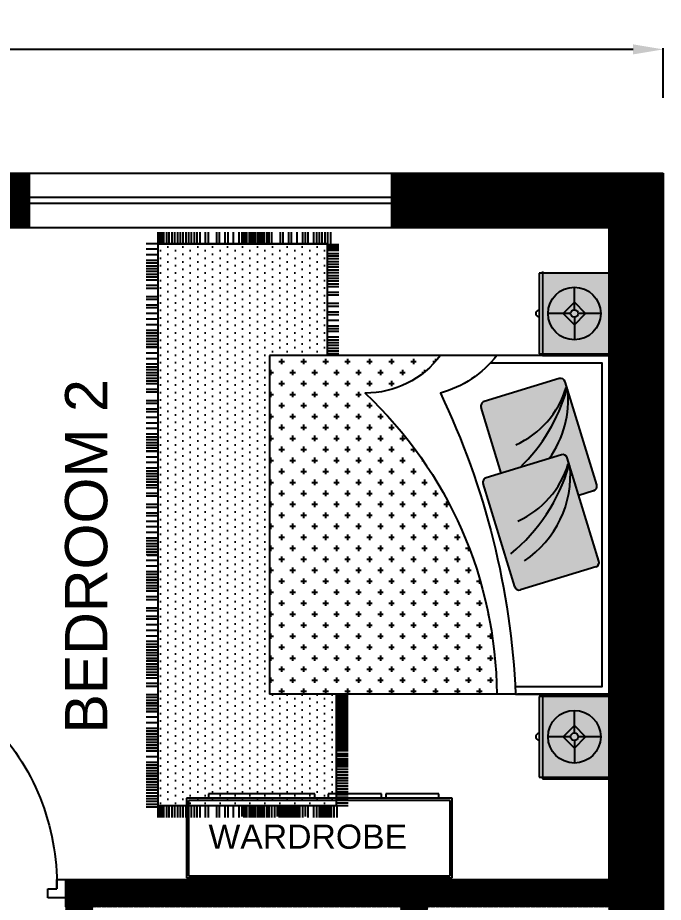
# Model space of a CAD drawing. Header units: inches. Extents: x 413 to 1099, y 231 to 650.
# Drawn here: x 699.6 to 806.5, y 503.4 to 649.9 of the extents above; entities that cross this region are included whole.
import ezdxf

# ---------------------------------------------------------------- set-up
doc = ezdxf.new("R2010")
doc.units = ezdxf.units.IN
doc.header["$MEASUREMENT"] = 0
for name, color, linetype in [('Appliances', 7, 'Continuous'), ('DOOR', 70, 'Continuous'), ('OUTER WALL', 50, 'Continuous'), ('WALL', 212, 'Continuous')]:
    doc.layers.add(name, color=color, linetype=linetype)
doc.styles.get("Standard").update_dxf_attribs({"font": 'arial.ttf'})
doc.dimstyles.get("Standard").update_dxf_attribs({"dimtxt": 8, "dimasz": 5, "dimexe": 0.18, "dimexo": 0.0625, "dimgap": 0.09, "dimtad": 0, "dimtih": 1, "dimtoh": 1, "dimdec": 1, "dimzin": 0, "dimdsep": 46, "dimlunit": 4, "dimtxsty": 'Standard', "dimcen": 0.09, "dimadec": 0, "dimazin": 0, "dimtfac": 1, "dimtdec": 1, "dimtofl": 0, "dimtmove": 0, "dimatfit": 3, "dimfxl": 8, "dimfxlon": 1, "dimtolj": 1, "dimtzin": 0, "dimarcsym": 0})
pattern_1 = [(45, (-2981.29373, -190.62552), (-0.0883883476, 0.0883883476), [])]
pattern_2 = [(0, (5854.6, 2827.04), (0, 178.395), [129.742, -48.6532]), (90, (5854.6, 2827.04), (-178.395, 1e-14), [129.742, -48.6532])]
pattern_3 = [(0, (5764.6, 2827.04), (0, 178.395), [129.742, -48.6532]), (90, (5764.6, 2827.04), (-178.395, 1e-14), [129.742, -48.6532])]

# ---------------------------------------------------------------- blocks, each defined once
blk = doc.blocks.new('121')
for p, q in [((72.05, 349.04), (72.05, 346.04)), ((73.55, 349.04), (72.05, 349.04)), ((73.55, 347.54), (73.55, 349.04)), ((75.05, 347.54), (73.55, 347.54)), ((75.05, 346.04), (75.05, 347.54)), ((72.05, 346.04), (75.05, 346.04))]:
    blk.add_line(p, q)
blk = doc.blocks.new('222')
for p, q in [((235.05, 347.54), (235.05, 386.54)), ((236.55, 347.54), (236.55, 386.54))]:
    blk.add_line(p, q)
blk.add_arc((235.8, 348.29), 38.26, 88.8767, 181.1233)
blk = doc.blocks.new('DFF')
at = {"linetype": 'Continuous', "true_color": 0x794416}
h = blk.add_hatch(color=36, dxfattribs=at)
h.paths.add_polyline_path([(10933.64, 8059.66), (10933.64, 8045.37), (10950.79, 8045.37), (10950.79, 8059.66)])
h.paths.add_polyline_path([(10947.82, 8052.16, -1), (10936.61, 8052.16, -1)], flags=16)
h.paths.add_polyline_path([(10944.62, 8052.16), (10942.21, 8049.75), (10939.81, 8052.16), (10942.21, 8054.56)], flags=0)
h.paths.add_polyline_path([(10943.01, 8052.16, -1), (10941.41, 8052.16, -1)], flags=0)
h = blk.add_hatch(color=36, dxfattribs=at)
h.paths.add_polyline_path([(11023.64, 8059.66), (11023.64, 8045.37), (11040.79, 8045.37), (11040.79, 8059.66)])
h.paths.add_polyline_path([(11037.82, 8052.16, -1), (11026.61, 8052.16, -1)], flags=16)
h.paths.add_polyline_path([(11034.62, 8052.16), (11032.21, 8049.75), (11029.81, 8052.16), (11032.21, 8054.56)], flags=0)
h.paths.add_polyline_path([(11033.01, 8052.16, -1), (11031.41, 8052.16, -1)], flags=0)
at = {"layer": 'Appliances'}
h = blk.add_hatch(dxfattribs=at)
h.set_pattern_fill('ANGLE', color=256, scale=25.539749)
h.set_pattern_definition(pattern_3)
h.paths.add_polyline_path([(10950.79, 8059.66), (10933.64, 8059.66), (10933.64, 8045.37), (10950.79, 8045.37)])
h.paths.add_polyline_path([(10947.82, 8052.16, -1), (10936.61, 8052.16, -1)], flags=16)
h.paths.add_polyline_path([(10944.62, 8052.16), (10942.21, 8049.75), (10939.81, 8052.16), (10942.21, 8054.56)], flags=0)
h.paths.add_polyline_path([(10943.01, 8052.16, -1), (10941.41, 8052.16, -1)], flags=0)
h = blk.add_hatch(dxfattribs=at)
h.set_pattern_fill('ANGLE', color=256, scale=25.539749)
h.set_pattern_definition(pattern_3)
h.paths.add_polyline_path([(10933.64, 8059.66), (10933.64, 8045.37), (10950.79, 8045.37), (10950.79, 8059.66)])
h.paths.add_polyline_path([(10947.82, 8052.16, -1), (10936.61, 8052.16, -1)], flags=16)
h.paths.add_polyline_path([(10942.21, 8054.56), (10944.62, 8052.16), (10942.21, 8049.75), (10939.81, 8052.16)], flags=0)
h.paths.add_polyline_path([(10943.01, 8052.16, -1), (10941.41, 8052.16, -1)], flags=0)
h = blk.add_hatch(dxfattribs=at)
h.set_pattern_fill('ANGLE', color=256, scale=25.539749)
h.set_pattern_definition(pattern_2)
h.paths.add_polyline_path([(11040.79, 8059.66), (11023.64, 8059.66), (11023.64, 8045.37), (11040.79, 8045.37)])
h.paths.add_polyline_path([(11037.82, 8052.16, -1), (11026.61, 8052.16, -1)], flags=16)
h.paths.add_polyline_path([(11034.62, 8052.16), (11032.21, 8049.75), (11029.81, 8052.16), (11032.21, 8054.56)], flags=0)
h.paths.add_polyline_path([(11033.01, 8052.16, -1), (11031.41, 8052.16, -1)], flags=0)
h = blk.add_hatch(dxfattribs=at)
h.set_pattern_fill('ANGLE', color=256, scale=25.539749)
h.set_pattern_definition(pattern_2)
h.paths.add_polyline_path([(11023.64, 8059.66), (11023.64, 8045.37), (11040.79, 8045.37), (11040.79, 8059.66)])
h.paths.add_polyline_path([(11037.82, 8052.16, -1), (11026.61, 8052.16, -1)], flags=16)
h.paths.add_polyline_path([(11032.21, 8054.56), (11034.62, 8052.16), (11032.21, 8049.75), (11029.81, 8052.16)], flags=0)
h.paths.add_polyline_path([(11033.01, 8052.16, -1), (11031.41, 8052.16, -1)], flags=0)
at = {"layer": 'Appliances', "linetype": 'Continuous'}
h = blk.add_hatch(color=256, dxfattribs=at)
h.dxf.hatch_style = 1
h.set_gradient(color1=(37, 53, 157), color2=(142, 207, 230), tint=1, name='SPHERICAL')
h.paths.add_polyline_path([(10942.21, 8057.76), (10942.21, 8054.56), (10944.62, 8052.16), (10947.82, 8052.16, 0.414214)])
h.paths.add_polyline_path([(10947.82, 8052.16), (10944.62, 8052.16), (10942.21, 8049.75), (10942.21, 8046.55, 0.414214)])
h.paths.add_polyline_path([(10942.21, 8049.75), (10939.81, 8052.16), (10936.61, 8052.16, 0.414214), (10942.21, 8046.55)])
h.paths.add_polyline_path([(10942.21, 8054.56), (10942.21, 8057.76, 0.414214), (10936.61, 8052.16), (10939.81, 8052.16)])
h = blk.add_hatch(color=256, dxfattribs=at)
h.dxf.hatch_style = 1
h.set_gradient(color1=(37, 53, 157), color2=(142, 207, 230), tint=1, name='SPHERICAL')
h.paths.add_polyline_path([(11032.21, 8057.76), (11032.21, 8054.56), (11034.62, 8052.16), (11037.82, 8052.16, 0.414214)])
h.paths.add_polyline_path([(11037.82, 8052.16), (11034.62, 8052.16), (11032.21, 8049.75), (11032.21, 8046.55, 0.414214)])
h.paths.add_polyline_path([(11032.21, 8049.75), (11029.81, 8052.16), (11026.61, 8052.16, 0.414214), (11032.21, 8046.55)])
h.paths.add_polyline_path([(11032.21, 8054.56), (11032.21, 8057.76, 0.414214), (11026.61, 8052.16), (11029.81, 8052.16)])
h = blk.add_hatch(color=256, dxfattribs=at)
h.dxf.hatch_style = 1
h.set_gradient(color1=(37, 53, 157), color2=(142, 207, 230), tint=1, name='SPHERICAL')
h.paths.add_polyline_path([(10941.41, 8052.16, 1), (10943.01, 8052.16, 1)])
h.paths.add_polyline_path([(10942.21, 8054.56), (10942.21, 8052.96, -0.414214), (10943.01, 8052.16), (10944.62, 8052.16)])
h.paths.add_polyline_path([(10942.21, 8054.56), (10939.81, 8052.16), (10941.41, 8052.16, -0.414214), (10942.21, 8052.96)])
h.paths.add_polyline_path([(10941.41, 8052.16), (10939.81, 8052.16), (10942.21, 8049.75), (10942.21, 8051.35, -0.414214)])
h.paths.add_polyline_path([(10944.62, 8052.16), (10943.01, 8052.16, -0.414214), (10942.21, 8051.35), (10942.21, 8049.75)])
h = blk.add_hatch(color=256, dxfattribs=at)
h.dxf.hatch_style = 1
h.set_gradient(color1=(37, 53, 157), color2=(142, 207, 230), tint=1, name='SPHERICAL')
h.paths.add_polyline_path([(11031.41, 8052.16, 1), (11033.01, 8052.16, 1)])
h.paths.add_polyline_path([(11032.21, 8054.56), (11032.21, 8052.96, -0.414214), (11033.01, 8052.16), (11034.62, 8052.16)])
h.paths.add_polyline_path([(11032.21, 8054.56), (11029.81, 8052.16), (11031.41, 8052.16, -0.414214), (11032.21, 8052.96)])
h.paths.add_polyline_path([(11031.41, 8052.16), (11029.81, 8052.16), (11032.21, 8049.75), (11032.21, 8051.35, -0.414214)])
h.paths.add_polyline_path([(11034.62, 8052.16), (11033.01, 8052.16, -0.414214), (11032.21, 8051.35), (11032.21, 8049.75)])
at = {"layer": 'WALL', "ltscale": 99, "true_color": 0x794490, "transparency": 33554664}
h = blk.add_hatch(color=195, dxfattribs=at)
h.dxf.hatch_style = 1
h.paths.add_polyline_path([(10972.91, 8050.65, 0.414214), (10972.25, 8049.4), (10977.14, 8033.42, 0.414214), (10978.39, 8032.76), (11000.33, 8039.47, 0.414214), (11001, 8040.72), (10996.11, 8056.7, 0.414214), (10994.86, 8057.37)])
h.paths.add_polyline_path([(10973.04, 8046.82, 0.174448), (10958.68, 8050.81), (10956.71, 8050.21, 0.414214), (10956.05, 8048.96), (10960.94, 8032.98, 0.414214), (10962.19, 8032.32), (10976.17, 8036.59)])
h = blk.add_hatch(color=195, dxfattribs=at)
h.dxf.hatch_style = 1
h.paths.add_polyline_path([(10958.68, 8050.81, -0.174448), (10973.04, 8046.82), (10972.25, 8049.4, -0.414214), (10972.91, 8050.65), (10980.88, 8053.09), (10979.91, 8056.26, 0.414214), (10978.66, 8056.93)])
at = {"layer": 'WALL', "ltscale": 99, "true_color": 0x293189, "transparency": 33554664}
h = blk.add_hatch(dxfattribs=at)
h.set_pattern_fill('CROSS', color=177, scale=0.367969)
h.set_pattern_definition([(0, (-8325.6035, -6239.9244), (2.33660262, 2.33660262), [1.1683013, -3.50490393]), (90, (-8325.0194, -6240.5086), (-2.33660262, 2.33660262), [1.1683013, -3.50490393])])
h.paths.add_polyline_path([(10959.15, 8007.66, 0.236068), (10951.15, 8023.66), (10951.15, 7987.33), (11023.15, 7987.33), (11023.15, 8035.66, 0.205258)])
at = {"layer": 'WALL', "ltscale": 99, "true_color": 0x2776bb, "transparency": 33554664}
h = blk.add_hatch(dxfattribs=at)
h.set_pattern_fill('DOTS', color=152)
h.set_pattern_definition([(0, (0, 0), (0.79375, 1.5875), [0, -1.5875])])
h.paths.add_polyline_path([(10951.15, 7987.33), (10951.15, 7999.6), (10927.36, 7999.6), (10927.36, 7963.54), (11046.94, 7963.54), (11046.94, 7963.99), (11046.94, 8001.6), (11023.15, 8001.6), (11023.15, 7987.33)])
at = {"color": 177, "linetype": 'Continuous', "true_color": 0x364490}
for p, q in [((11023.31, 8004.08), (11023.31, 8001.82)), ((11023.31, 8004.08), (11023.31, 8001.82)), ((11023.31, 8004.08), (11023.31, 8001.82)), ((11023.53, 8004.08), (11023.53, 8001.6)), ((11023.56, 8004.08), (11023.56, 8001.6)), ((11023.84, 8004.08), (11023.84, 8001.6)), ((11024.13, 8004.08), (11024.13, 8001.6)), ((11024.16, 8004.08), (11024.16, 8001.6)), ((11024.16, 8004.08), (11024.16, 8001.6)), ((11024.43, 8004.08), (11024.43, 8001.6)), ((11024.44, 8004.08), (11024.44, 8001.6)), ((11024.46, 8004.08), (11024.46, 8001.6)), ((11024.5, 8004.08), (11024.5, 8001.6)), ((11024.53, 8004.08), (11024.53, 8001.82)), ((11024.53, 8004.08), (11024.53, 8001.82)), ((11024.53, 8004.08), (11024.53, 8001.82)), ((11024.53, 8004.08), (11024.53, 8001.6)), ((11024.73, 8004.08), (11024.73, 8001.6)), ((11024.73, 8004.08), (11024.73, 8001.6)), ((11024.75, 8004.08), (11024.75, 8001.6)), ((11024.76, 8004.08), (11024.76, 8001.6)), ((11025.03, 8004.08), (11025.03, 8001.6)), ((11025.06, 8004.08), (11025.06, 8001.6)), ((11025.32, 8004.08), (11025.32, 8001.6)), ((11025.32, 8004.08), (11025.32, 8001.6)), ((11025.33, 8004.08), (11025.33, 8001.6)), ((11025.35, 8004.08), (11025.35, 8001.6)), ((11025.35, 8004.08), (11025.35, 8001.6)), ((11025.62, 8004.08), (11025.62, 8001.6)), ((11025.65, 8004.08), (11025.65, 8001.6)), ((11025.69, 8004.08), (11025.69, 8001.6)), ((11025.72, 8004.08), (11025.72, 8001.6)), ((11025.89, 8004.08), (11025.89, 8001.6)), ((11025.91, 8004.08), (11025.91, 8001.6)), ((11025.92, 8004.08), (11025.92, 8001.6)), ((11025.95, 8004.08), (11025.95, 8001.6)), ((11026.03, 8004.08), (11026.03, 8001.6)), ((11026.22, 8004.08), (11026.22, 8001.6)), ((11026.22, 8004.08), (11026.22, 8001.6)), ((11026.25, 8004.08), (11026.25, 8001.6)), ((11026.49, 8004.08), (11026.49, 8001.6)), ((11026.54, 8004.08), (11026.54, 8001.6)), ((11026.54, 8004.08), (11026.54, 8001.6)), ((11026.59, 8004.08), (11026.59, 8001.6)), ((11026.59, 8004.08), (11026.59, 8001.6)), ((11026.62, 8004.08), (11026.62, 8001.6)), ((11026.81, 8004.08), (11026.81, 8001.6)), ((11026.84, 8004.08), (11026.84, 8001.6)), ((11026.88, 8004.08), (11026.88, 8001.6)), ((11026.9, 8004.08), (11026.9, 8001.82)), ((11026.9, 8004.08), (11026.9, 8001.82)), ((11026.9, 8004.08), (11026.9, 8001.82)), ((11026.9, 8004.08), (11026.9, 8001.6)), ((11026.91, 8004.08), (11026.91, 8001.6)), ((11027.11, 8004.08), (11027.11, 8001.6)), ((11027.11, 8004.08), (11027.11, 8001.6)), ((11027.13, 8004.08), (11027.13, 8001.6)), ((11027.14, 8004.08), (11027.14, 8001.6)), ((11027.44, 8004.08), (11027.44, 8001.6)), ((11027.44, 8004.08), (11027.44, 8001.6)), ((11027.48, 8004.08), (11027.48, 8001.6)), ((11027.69, 8004.08), (11027.69, 8001.6)), ((11027.7, 8004.08), (11027.7, 8001.6)), ((11027.71, 8004.08), (11027.71, 8001.6)), ((11027.78, 8004.08), (11027.78, 8001.6)), ((11027.81, 8004.08), (11027.81, 8001.6)), ((11027.81, 8004.08), (11027.81, 8001.6)), ((11028.03, 8004.08), (11028.03, 8001.6)), ((11028.07, 8004.08), (11028.07, 8001.6)), ((11028.09, 8004.08), (11028.09, 8001.6)), ((11028.1, 8004.08), (11028.1, 8001.6)), ((11028.12, 8004.08), (11028.12, 8001.82)), ((11028.12, 8004.08), (11028.12, 8001.82)), ((11028.12, 8004.08), (11028.12, 8001.82)), ((11028.12, 8004.08), (11028.12, 8001.6)), ((11028.29, 8004.08), (11028.29, 8001.6)), ((11028.33, 8004.08), (11028.33, 8001.6)), ((11028.67, 8004.08), (11028.67, 8001.6)), ((11028.7, 8004.08), (11028.7, 8001.6)), ((11028.91, 8004.08), (11028.91, 8001.6)), ((11028.92, 8004.08), (11028.92, 8001.6)), ((11028.97, 8004.08), (11028.97, 8001.6)), ((11029, 8004.08), (11029, 8001.6)), ((11029.26, 8004.08), (11029.26, 8001.6)), ((11029.28, 8004.08), (11029.28, 8001.6)), ((11029.29, 8004.08), (11029.29, 8001.6)), ((11029.31, 8004.08), (11029.31, 8001.6)), ((11029.48, 8004.08), (11029.48, 8001.6)), ((11029.51, 8004.08), (11029.51, 8001.6)), ((11029.86, 8004.08), (11029.86, 8001.6)), ((11029.89, 8004.08), (11029.89, 8001.6)), ((11030.08, 8004.08), (11030.08, 8001.6)), ((11030.16, 8004.08), (11030.16, 8001.6)), ((11030.19, 8004.08), (11030.19, 8001.6)), ((11030.45, 8004.08), (11030.45, 8001.6)), ((11030.47, 8004.08), (11030.47, 8001.6)), ((11030.48, 8004.08), (11030.48, 8001.6)), ((11030.5, 8004.08), (11030.5, 8001.6)), ((11030.7, 8004.08), (11030.7, 8001.6)), ((11030.76, 8004.08), (11030.76, 8001.6)), ((11031.05, 8004.08), (11031.05, 8001.6)), ((11031.08, 8004.08), (11031.08, 8001.6)), ((11031.08, 8004.08), (11031.08, 8001.6)), ((11031.35, 8004.08), (11031.35, 8001.6)), ((11031.38, 8004.08), (11031.38, 8001.6)), ((11031.65, 8004.08), (11031.65, 8001.6)), ((11031.67, 8004.08), (11031.67, 8001.6)), ((11031.68, 8004.08), (11031.68, 8001.6)), ((11031.95, 8004.08), (11031.95, 8001.6)), ((11031.98, 8004.08), (11031.98, 8001.6)), ((11032.23, 8004.08), (11032.23, 8001.6)), ((11032.24, 8004.08), (11032.24, 8001.6)), ((11032.26, 8004.08), (11032.26, 8001.6)), ((11032.27, 8004.08), (11032.27, 8001.6)), ((11032.54, 8004.08), (11032.54, 8001.6)), ((11032.57, 8004.08), (11032.57, 8001.6)), ((11032.83, 8004.08), (11032.83, 8001.6)), ((11032.84, 8004.08), (11032.84, 8001.6)), ((11032.87, 8004.08), (11032.87, 8001.6)), ((11033.14, 8004.08), (11033.14, 8001.6)), ((11033.14, 8004.08), (11033.14, 8001.6)), ((11033.17, 8004.08), (11033.17, 8001.6)), ((11033.45, 8004.08), (11033.45, 8001.6)), ((11033.46, 8004.08), (11033.46, 8001.6)), ((11033.73, 8004.08), (11033.73, 8001.6)), ((11033.76, 8004.08), (11033.76, 8001.6)), ((11033.82, 8004.08), (11033.82, 8001.82)), ((11033.82, 8004.08), (11033.82, 8001.82)), ((11033.82, 8004.08), (11033.82, 8001.82)), ((11033.82, 8004.08), (11033.82, 8001.6)), ((11034.02, 8004.08), (11034.02, 8001.6)), ((11034.05, 8004.08), (11034.05, 8001.6)), ((11034.05, 8004.08), (11034.05, 8001.6)), ((11034.36, 8004.08), (11034.36, 8001.6)), ((11034.36, 8004.08), (11034.36, 8001.6)), ((11034.61, 8004.08), (11034.61, 8001.6)), ((11034.62, 8004.08), (11034.62, 8001.6)), ((11034.95, 8004.08), (11034.95, 8001.6)), ((11035.01, 8004.08), (11035.01, 8001.6)), ((11035.04, 8004.08), (11035.04, 8001.82)), ((11035.04, 8004.08), (11035.04, 8001.82)), ((11035.04, 8004.08), (11035.04, 8001.82)), ((11035.04, 8004.08), (11035.04, 8001.6)), ((11035.21, 8004.08), (11035.21, 8001.6)), ((11035.24, 8004.08), (11035.24, 8001.6)), ((11035.83, 8004.08), (11035.83, 8001.6)), ((11035.84, 8004.08), (11035.84, 8001.6)), ((11036.2, 8004.08), (11036.2, 8001.6)), ((11036.23, 8004.08), (11036.23, 8001.6)), ((11036.4, 8004.08), (11036.4, 8001.6)), ((11036.43, 8004.08), (11036.43, 8001.6)), ((11037, 8004.08), (11037, 8001.6)), ((11037.39, 8004.08), (11037.39, 8001.6)), ((11037.42, 8004.08), (11037.42, 8001.6)), ((11037.62, 8004.08), (11037.62, 8001.6)), ((11037.99, 8004.08), (11037.99, 8001.6)), ((11038.22, 8004.08), (11038.22, 8001.6)), ((11038.58, 8004.08), (11038.58, 8001.6)), ((11038.61, 8004.08), (11038.61, 8001.6)), ((11039.18, 8004.08), (11039.18, 8001.6)), ((11039.21, 8004.08), (11039.21, 8001.6)), ((11039.77, 8004.08), (11039.77, 8001.6)), ((11039.8, 8004.08), (11039.8, 8001.6)), ((11040.37, 8004.08), (11040.37, 8001.6)), ((11040.4, 8004.08), (11040.4, 8001.6)), ((11040.96, 8004.08), (11040.96, 8001.6)), ((11040.99, 8004.08), (11040.99, 8001.6)), ((11041.55, 8004.08), (11041.55, 8001.6)), ((11041.59, 8004.08), (11041.59, 8001.6)), ((11042.18, 8004.08), (11042.18, 8001.6)), ((11042.74, 8004.08), (11042.74, 8001.6)), ((11042.77, 8004.08), (11042.77, 8001.6)), ((11043.34, 8004.08), (11043.34, 8001.6)), ((11043.96, 8004.08), (11043.96, 8001.6)), ((11044.56, 8004.08), (11044.56, 8001.6)), ((11045.12, 8004.08), (11045.12, 8001.6)), ((11045.72, 8004.08), (11045.72, 8001.6)), ((11046.34, 8004.08), (11046.34, 8001.6)), ((11046.94, 8004.08), (11046.94, 8001.6)), ((10927.62, 8002.08), (10927.62, 7999.6)), ((10928.06, 8002.08), (10928.06, 7999.6)), ((10928.4, 8002.08), (10928.4, 7999.6)), ((10928.81, 8002.08), (10928.81, 7999.6)), ((10929.49, 8002.08), (10929.49, 7999.6)), ((10930, 8002.08), (10930, 7999.6)), ((10930, 8002.08), (10930, 7999.6)), ((10930.59, 8002.08), (10930.59, 7999.6)), ((10931.19, 8002.08), (10931.19, 7999.6)), ((10931.78, 8002.08), (10931.78, 7999.6)), ((10932.38, 8002.08), (10932.38, 7999.6)), ((10932.98, 8002.08), (10932.98, 7999.6)), ((10933.57, 8002.08), (10933.57, 7999.6)), ((10934.17, 8002.08), (10934.17, 7999.6)), ((10934.76, 8002.08), (10934.76, 7999.6)), ((10935.36, 8002.08), (10935.36, 7999.6)), ((10935.95, 8002.08), (10935.95, 7999.6)), ((10936.55, 8002.08), (10936.55, 7999.6)), ((10937.74, 8002.08), (10937.74, 7999.6)), ((10938.33, 8002.08), (10938.33, 7999.6)), ((10940.11, 8002.08), (10940.11, 7999.6)), ((10940.71, 8002.08), (10940.71, 7999.6)), ((10941.9, 8002.08), (10941.9, 7999.6)), ((10942.49, 8002.08), (10942.49, 7999.6)), ((10943.68, 8002.08), (10943.68, 7999.6)), ((10943.68, 8002.08), (10943.68, 7999.6)), ((10944.87, 8002.08), (10944.87, 7999.6)), ((10945.48, 8002.08, -19.89), (10945.48, 7999.82, -19.89)), ((10945.48, 8002.08, -19.89), (10945.48, 7999.82, -19.89)), ((10945.48, 8002.08, -19.89), (10945.48, 7999.82, -19.89)), ((10946.06, 8002.08), (10946.06, 7999.6)), ((10947.25, 8002.08), (10947.25, 7999.6)), ((10947.85, 8002.08), (10947.85, 7999.6)), ((10948.44, 8002.08), (10948.44, 7999.6)), ((10949.04, 8002.08), (10949.04, 7999.6)), ((10949.63, 8002.08), (10949.63, 7999.6)), ((10950.22, 8002.08), (10950.22, 7999.6)), ((10950.22, 8002.08), (10950.22, 7999.6)), ((10950.82, 8002.08), (10950.82, 7999.6)), ((11046.94, 8001.6), (11023.15, 8001.6)), ((11046.94, 8001.62), (11049.41, 8001.62)), ((11046.94, 8001.6), (11046.94, 7963.54)), ((11046.94, 8001.02), (11049.41, 8001.02)), ((11046.94, 8001.02), (11049.41, 8001.02)), ((10924.88, 8000.26), (10927.36, 8000.26)), ((10924.88, 7999.67), (10927.36, 7999.67)), ((10924.88, 7999.67), (10927.36, 7999.67)), ((10924.88, 7999.07), (10927.36, 7999.07)), ((10927.36, 7999.6), (10927.36, 7963.54)), ((10927.36, 7999.6), (10951.15, 7999.6)), ((11046.94, 8000.43), (11049.41, 8000.43)), ((11046.94, 8000.26), (11049.41, 8000.26)), ((11046.94, 7999.83), (11049.41, 7999.83)), ((11046.94, 7999.67), (11049.41, 7999.67)), ((11046.94, 7999.67), (11049.41, 7999.67)), ((11046.94, 7999.24), (11049.41, 7999.24)), ((11046.94, 7999.07), (11049.41, 7999.07)), ((10924.88, 7998.48), (10927.36, 7998.48)), ((10924.88, 7997.88), (10927.36, 7997.88)), ((10924.88, 7997.29), (10927.36, 7997.29)), ((11046.94, 7998.64), (11049.41, 7998.64)), ((11046.94, 7998.48), (11049.41, 7998.48)), ((11046.94, 7998.05), (11049.41, 7998.05)), ((11046.94, 7997.88), (11049.41, 7997.88)), ((11046.94, 7997.29), (11049.41, 7997.29)), ((10924.88, 7996.69), (10927.36, 7996.69)), ((10924.88, 7995.5), (10927.36, 7995.5)), ((11046.94, 7996.69), (11049.41, 7996.69)), ((11046.94, 7995.5), (11049.41, 7995.5)), ((10924.88, 7994.92, -19.89), (10927.14, 7994.92, -19.89)), ((10924.88, 7994.92, -19.89), (10927.14, 7994.92, -19.89)), ((10924.88, 7994.92, -19.89), (10927.14, 7994.92, -19.89)), ((10924.88, 7994.32), (10927.36, 7994.32)), ((10924.88, 7993.13), (10927.36, 7993.13)), ((10924.88, 7993.13), (10927.36, 7993.13)), ((11046.94, 7994.92, -19.89), (11049.19, 7994.92, -19.89)), ((11046.94, 7994.92, -19.89), (11049.19, 7994.92, -19.89)), ((11046.94, 7994.92, -19.89), (11049.19, 7994.92, -19.89)), ((11046.94, 7994.32), (11049.41, 7994.32)), ((11046.94, 7993.7), (11049.41, 7993.7)), ((11046.94, 7993.7), (11049.41, 7993.7)), ((11046.94, 7993.54), (11049.41, 7993.54)), ((11046.94, 7993.13), (11049.41, 7993.13)), ((11046.94, 7993.13), (11049.41, 7993.13)), ((11046.94, 7993.1), (11049.41, 7993.1)), ((10924.88, 7991.94), (10927.36, 7991.94)), ((10924.88, 7991.34), (10927.36, 7991.34)), ((11046.94, 7992.95), (11049.41, 7992.95)), ((11046.94, 7992.51), (11049.41, 7992.51)), ((11046.94, 7992.35), (11049.41, 7992.35)), ((11046.94, 7991.94), (11049.41, 7991.94)), ((11046.94, 7991.91), (11049.41, 7991.91)), ((11046.94, 7991.76), (11049.41, 7991.76)), ((11046.94, 7991.34), (11049.41, 7991.34)), ((11046.94, 7991.32), (11049.41, 7991.32)), ((10924.88, 7990.15), (10927.36, 7990.15)), ((10924.88, 7989.56), (10927.36, 7989.56)), ((11046.94, 7991.16), (11049.41, 7991.16)), ((11046.94, 7990.72), (11049.41, 7990.72)), ((11046.94, 7990.57), (11049.41, 7990.57)), ((11046.94, 7990.15), (11049.41, 7990.15)), ((11046.94, 7989.97), (11049.41, 7989.97)), ((11046.94, 7989.56), (11049.41, 7989.56)), ((11046.94, 7989.54), (11049.41, 7989.54)), ((11046.94, 7989.38), (11049.41, 7989.38)), ((10924.88, 7987.77), (10927.36, 7987.77)), ((11046.94, 7988.95, -19.89), (11049.19, 7988.95, -19.89)), ((11046.94, 7988.95, -19.89), (11049.19, 7988.95, -19.89)), ((11046.94, 7988.95, -19.89), (11049.19, 7988.95, -19.89)), ((11046.94, 7988.35), (11049.41, 7988.35)), ((11046.94, 7987.77), (11049.41, 7987.77)), ((10924.88, 7987.18), (10927.36, 7987.18)), ((10924.88, 7986.74), (10927.36, 7986.74)), ((10924.88, 7986.15), (10927.36, 7986.15)), ((10924.88, 7986.15), (10927.36, 7986.15)), ((10924.88, 7985.99), (10927.36, 7985.99)), ((11046.94, 7987.18), (11049.41, 7987.18)), ((11046.94, 7986.74), (11049.41, 7986.74)), ((11046.94, 7986.15), (11049.41, 7986.15)), ((11046.94, 7986.15), (11049.41, 7986.15)), ((11046.94, 7985.99), (11049.41, 7985.99)), ((10924.88, 7985.55), (10927.36, 7985.55)), ((10924.88, 7985.39), (10927.36, 7985.39)), ((10924.88, 7984.96), (10927.36, 7984.96)), ((10924.88, 7984.8), (10927.36, 7984.8)), ((10924.88, 7984.36), (10927.36, 7984.36)), ((10924.88, 7984.2), (10927.36, 7984.2)), ((10924.88, 7983.77), (10927.36, 7983.77)), ((11046.94, 7985.55), (11049.41, 7985.55)), ((11046.94, 7985.39), (11049.41, 7985.39)), ((11046.94, 7984.96), (11049.41, 7984.96)), ((11046.94, 7984.8), (11049.41, 7984.8)), ((11046.94, 7984.36), (11049.41, 7984.36)), ((11046.94, 7984.2), (11049.41, 7984.2)), ((11046.94, 7983.77), (11049.41, 7983.77)), ((10924.88, 7983.61), (10927.36, 7983.61)), ((10924.88, 7983.17), (10927.36, 7983.17)), ((10924.88, 7983.02), (10927.36, 7983.02)), ((10924.88, 7982.42), (10927.36, 7982.42)), ((10924.88, 7981.98), (10927.36, 7981.98)), ((10924.88, 7981.83), (10927.36, 7981.83)), ((11046.94, 7983.61), (11049.41, 7983.61)), ((11046.94, 7983.17), (11049.41, 7983.17)), ((11046.94, 7983.02), (11049.41, 7983.02)), ((11046.94, 7982.42), (11049.41, 7982.42)), ((11046.94, 7981.98), (11049.41, 7981.98)), ((11046.94, 7981.83), (11049.41, 7981.83)), ((10924.88, 7981.4, -19.89), (10927.14, 7981.4, -19.89)), ((10924.88, 7981.4, -19.89), (10927.14, 7981.4, -19.89)), ((10924.88, 7981.4, -19.89), (10927.14, 7981.4, -19.89)), ((10924.88, 7980.79), (10927.36, 7980.79)), ((11046.94, 7981.4, -19.89), (11049.19, 7981.4, -19.89)), ((11046.94, 7981.4, -19.89), (11049.19, 7981.4, -19.89)), ((11046.94, 7981.4, -19.89), (11049.19, 7981.4, -19.89)), ((11046.94, 7980.79), (11049.41, 7980.79)), ((10924.88, 7979.6), (10927.36, 7979.6)), ((10924.88, 7979.6), (10927.36, 7979.6)), ((10924.88, 7978.42), (10927.36, 7978.42)), ((11046.94, 7979.6), (11049.41, 7979.6)), ((11046.94, 7979.6), (11049.41, 7979.6)), ((11046.94, 7978.42), (11049.41, 7978.42)), ((10924.88, 7977.82), (10927.36, 7977.82)), ((10924.88, 7976.63), (10927.36, 7976.63)), ((11046.94, 7977.82), (11049.41, 7977.82)), ((11046.94, 7976.63), (11049.41, 7976.63)), ((10924.88, 7976.04), (10927.36, 7976.04)), ((11046.94, 7976.04), (11049.41, 7976.04)), ((10924.88, 7974.25), (10927.36, 7974.25)), ((10924.88, 7973.66), (10927.36, 7973.66)), ((10924.88, 7972.47), (10927.36, 7972.47)), ((11046.94, 7974.25), (11049.41, 7974.25)), ((11046.94, 7973.66), (11049.41, 7973.66)), ((11046.94, 7972.47), (11049.41, 7972.47)), ((10924.88, 7971.87), (10927.36, 7971.87)), ((10924.88, 7971.28), (10927.36, 7971.28)), ((10924.88, 7970.68), (10927.36, 7970.68)), ((11046.94, 7971.87), (11049.41, 7971.87)), ((11046.94, 7971.28), (11049.41, 7971.28)), ((11046.94, 7970.68), (11049.41, 7970.68)), ((10924.88, 7970.09), (10927.36, 7970.09)), ((10924.88, 7969.49), (10927.36, 7969.49)), ((10924.88, 7968.9), (10927.36, 7968.9)), ((11046.94, 7970.09), (11049.41, 7970.09)), ((11046.94, 7969.49), (11049.41, 7969.49)), ((11046.94, 7968.9), (11049.41, 7968.9)), ((10924.88, 7968.3), (10927.36, 7968.3)), ((10924.88, 7967.71), (10927.36, 7967.71)), ((10924.88, 7967.12), (10927.36, 7967.12)), ((11046.94, 7968.3), (11049.41, 7968.3)), ((11046.94, 7967.71), (11049.41, 7967.71)), ((11046.94, 7967.12), (11049.41, 7967.12)), ((10924.88, 7966.52), (10927.36, 7966.52)), ((10924.88, 7965.93), (10927.36, 7965.93)), ((10924.88, 7965.92), (10927.36, 7965.92)), ((10924.88, 7965.41), (10927.36, 7965.41)), ((11046.94, 7966.52), (11049.41, 7966.52)), ((11046.94, 7965.93), (11049.41, 7965.93)), ((11046.94, 7965.92), (11049.41, 7965.92)), ((11046.94, 7965.41), (11049.41, 7965.41)), ((10924.88, 7964.74), (10927.36, 7964.74)), ((10924.88, 7964.32), (10927.36, 7964.32)), ((10924.88, 7963.99), (10927.36, 7963.99)), ((10924.88, 7963.54), (10927.36, 7963.54)), ((10927.36, 7963.54), (10927.36, 7961.07)), ((10927.36, 7963.54), (11046.94, 7963.54)), ((10928.55, 7963.54), (10928.55, 7961.07)), ((10929.74, 7963.54), (10929.74, 7961.07)), ((10930.93, 7963.54), (10930.93, 7961.07)), ((10931.52, 7963.54), (10931.52, 7961.07)), ((10932.12, 7963.54), (10932.12, 7961.07)), ((10932.71, 7963.54), (10932.71, 7961.07)), ((10933.31, 7963.54), (10933.31, 7961.07)), ((10933.9, 7963.54), (10933.9, 7961.07)), ((10934.49, 7963.54), (10934.49, 7961.07)), ((10935.09, 7963.54), (10935.09, 7961.07)), ((10936.28, 7963.54), (10936.28, 7961.07)), ((10936.87, 7963.54), (10936.87, 7961.07)), ((10938.66, 7963.54), (10938.66, 7961.07)), ((10939.25, 7963.54), (10939.25, 7961.07)), ((10940.44, 7963.54), (10940.44, 7961.07)), ((10941.04, 7963.54), (10941.04, 7961.07)), ((10942.23, 7963.54), (10942.23, 7961.07)), ((10942.23, 7963.54), (10942.23, 7961.07)), ((10943.42, 7963.54), (10943.42, 7961.07)), ((10944.61, 7963.54), (10944.61, 7961.07)), ((10945.8, 7963.54), (10945.8, 7961.07)), ((10946.39, 7963.54), (10946.39, 7961.07)), ((10946.98, 7963.54), (10946.98, 7961.07)), ((10947.58, 7963.54), (10947.58, 7961.07)), ((10948.17, 7963.54), (10948.17, 7961.07)), ((10948.77, 7963.54), (10948.77, 7961.07)), ((10948.77, 7963.54), (10948.77, 7961.07)), ((10949.36, 7963.54), (10949.36, 7961.07)), ((10949.45, 7963.55), (10949.45, 7961.29)), ((10949.45, 7963.55), (10949.45, 7961.29)), ((10949.45, 7963.55), (10949.45, 7961.29)), ((10949.45, 7963.54), (10949.45, 7961.07)), ((10950.64, 7963.54), (10950.64, 7961.07)), ((10951.83, 7963.54), (10951.83, 7961.07)), ((10953.02, 7963.54), (10953.02, 7961.07)), ((10953.62, 7963.54), (10953.62, 7961.07)), ((10954.21, 7963.54), (10954.21, 7961.07)), ((10954.81, 7963.54), (10954.81, 7961.07)), ((10955.4, 7963.54), (10955.4, 7961.07)), ((10956, 7963.54), (10956, 7961.07)), ((10956.59, 7963.54), (10956.59, 7961.07)), ((10957.19, 7963.54), (10957.19, 7961.07)), ((10958.38, 7963.54), (10958.38, 7961.07)), ((10958.97, 7963.54), (10958.97, 7961.07)), ((10960.76, 7963.54), (10960.76, 7961.07)), ((10961.35, 7963.54), (10961.35, 7961.07)), ((10962.54, 7963.54), (10962.54, 7961.07)), ((10963.13, 7963.54), (10963.13, 7961.07)), ((10964.32, 7963.54), (10964.32, 7961.07)), ((10964.32, 7963.54), (10964.32, 7961.07)), ((10965.51, 7963.54), (10965.51, 7961.07)), ((10966.7, 7963.54), (10966.7, 7961.07)), ((10967.89, 7963.54), (10967.89, 7961.07)), ((10968.49, 7963.54), (10968.49, 7961.07)), ((10969.08, 7963.54), (10969.08, 7961.07)), ((10969.68, 7963.54), (10969.68, 7961.07)), ((10970.27, 7963.54), (10970.27, 7961.07)), ((10970.87, 7963.54), (10970.87, 7961.07)), ((10970.87, 7963.54), (10970.87, 7961.07)), ((10971.46, 7963.54), (10971.46, 7961.07)), ((10971.55, 7963.55), (10971.55, 7961.29)), ((10971.55, 7963.55), (10971.55, 7961.29)), ((10971.55, 7963.55), (10971.55, 7961.29)), ((10971.55, 7963.54), (10971.55, 7961.07)), ((10972.74, 7963.54), (10972.74, 7961.07)), ((10973.93, 7963.54), (10973.93, 7961.07)), ((10975.12, 7963.54), (10975.12, 7961.07)), ((10975.72, 7963.54), (10975.72, 7961.07)), ((10976.31, 7963.54), (10976.31, 7961.07)), ((10976.9, 7963.54), (10976.9, 7961.07)), ((10977.5, 7963.54), (10977.5, 7961.07)), ((10978.09, 7963.54), (10978.09, 7961.07)), ((10978.69, 7963.54), (10978.69, 7961.07)), ((10979.28, 7963.54), (10979.28, 7961.07)), ((10980.47, 7963.54), (10980.47, 7961.07)), ((10981.07, 7963.54), (10981.07, 7961.07)), ((10982.85, 7963.54), (10982.85, 7961.07)), ((10983.45, 7963.54), (10983.45, 7961.07)), ((10984.64, 7963.54), (10984.64, 7961.07)), ((10985.23, 7963.54), (10985.23, 7961.07)), ((10986.42, 7963.54), (10986.42, 7961.07)), ((10986.42, 7963.54), (10986.42, 7961.07)), ((10987.61, 7963.54), (10987.61, 7961.07)), ((10988.8, 7963.54), (10988.8, 7961.07)), ((10989.99, 7963.54), (10989.99, 7961.07)), ((10990.58, 7963.54), (10990.58, 7961.07)), ((10991.18, 7963.54), (10991.18, 7961.07)), ((10991.77, 7963.54), (10991.77, 7961.07)), ((10992.37, 7963.54), (10992.37, 7961.07)), ((10992.96, 7963.54), (10992.96, 7961.07)), ((10992.96, 7963.54), (10992.96, 7961.07)), ((10993.56, 7963.54), (10993.56, 7961.07)), ((10993.56, 7963.54), (10993.56, 7961.07)), ((10993.65, 7963.55), (10993.65, 7961.29)), ((10993.65, 7963.55), (10993.65, 7961.29)), ((10993.65, 7963.55), (10993.65, 7961.29)), ((10994.75, 7963.54), (10994.75, 7961.07)), ((10995.94, 7963.54), (10995.94, 7961.07)), ((10997.13, 7963.54), (10997.13, 7961.07)), ((10997.72, 7963.54), (10997.72, 7961.07)), ((10998.32, 7963.54), (10998.32, 7961.07)), ((10998.91, 7963.54), (10998.91, 7961.07)), ((10999.51, 7963.54), (10999.51, 7961.07)), ((11000.1, 7963.54), (11000.1, 7961.07)), ((11000.69, 7963.54), (11000.69, 7961.07)), ((11001.29, 7963.54), (11001.29, 7961.07)), ((11002.48, 7963.54), (11002.48, 7961.07)), ((11003.07, 7963.54), (11003.07, 7961.07)), ((11004.86, 7963.54), (11004.86, 7961.07)), ((11005.45, 7963.54), (11005.45, 7961.07)), ((11006.64, 7963.54), (11006.64, 7961.07)), ((11007.24, 7963.54), (11007.24, 7961.07)), ((11008.43, 7963.54), (11008.43, 7961.07)), ((11008.43, 7963.54), (11008.43, 7961.07)), ((11009.62, 7963.54), (11009.62, 7961.07)), ((11010.81, 7963.54), (11010.81, 7961.07)), ((11011.99, 7963.54), (11011.99, 7961.07)), ((11011.99, 7963.54), (11011.99, 7961.07)), ((11012.59, 7963.54), (11012.59, 7961.07)), ((11013.18, 7963.54), (11013.18, 7961.07)), ((11013.18, 7963.54), (11013.18, 7961.07)), ((11013.78, 7963.54), (11013.78, 7961.07)), ((11014.37, 7963.54), (11014.37, 7961.07)), ((11014.37, 7963.54), (11014.37, 7961.07)), ((11014.97, 7963.54), (11014.97, 7961.07)), ((11014.97, 7963.54), (11014.97, 7961.07)), ((11015.56, 7963.54), (11015.56, 7961.07)), ((11015.56, 7963.54), (11015.56, 7961.07)), ((11015.65, 7963.55), (11015.65, 7961.29)), ((11015.65, 7963.55), (11015.65, 7961.29)), ((11015.65, 7963.55), (11015.65, 7961.29)), ((11016.16, 7963.54), (11016.16, 7961.07)), ((11016.75, 7963.54), (11016.75, 7961.07)), ((11017.35, 7963.54), (11017.35, 7961.07)), ((11017.94, 7963.54), (11017.94, 7961.07)), ((11018.54, 7963.54), (11018.54, 7961.07)), ((11019.13, 7963.54), (11019.13, 7961.07)), ((11019.73, 7963.54), (11019.73, 7961.07)), ((11020.92, 7963.54), (11020.92, 7961.07)), ((11021.51, 7963.54), (11021.51, 7961.07)), ((11023.3, 7963.54), (11023.3, 7961.07)), ((11023.89, 7963.54), (11023.89, 7961.07)), ((11024.51, 7963.54), (11024.51, 7961.07)), ((11025.08, 7963.54), (11025.08, 7961.07)), ((11025.11, 7963.54), (11025.11, 7961.07)), ((11025.67, 7963.54), (11025.67, 7961.07)), ((11026.3, 7963.54), (11026.3, 7961.07)), ((11026.86, 7963.54), (11026.86, 7961.07)), ((11026.86, 7963.54), (11026.86, 7961.07)), ((11026.89, 7963.54), (11026.89, 7961.07)), ((11028.05, 7963.54), (11028.05, 7961.07)), ((11028.08, 7963.54), (11028.08, 7961.07)), ((11028.08, 7963.54), (11028.08, 7961.07)), ((11029.24, 7963.54), (11029.24, 7961.07)), ((11029.27, 7963.54), (11029.27, 7961.07)), ((11030.43, 7963.54), (11030.43, 7961.07)), ((11030.46, 7963.54), (11030.46, 7961.07)), ((11031.03, 7963.54), (11031.03, 7961.07)), ((11031.62, 7963.54), (11031.62, 7961.07)), ((11031.65, 7963.54), (11031.65, 7961.07)), ((11032.22, 7963.54), (11032.22, 7961.07)), ((11032.25, 7963.54), (11032.25, 7961.07)), ((11032.81, 7963.54), (11032.81, 7961.07)), ((11032.84, 7963.54), (11032.84, 7961.07)), ((11033.41, 7963.54), (11033.41, 7961.07)), ((11033.41, 7963.54), (11033.41, 7961.07)), ((11033.44, 7963.54), (11033.44, 7961.07)), ((11034, 7963.54), (11034, 7961.07)), ((11034.03, 7963.54), (11034.03, 7961.07)), ((11034.09, 7963.55), (11034.09, 7961.29)), ((11034.09, 7963.55), (11034.09, 7961.29)), ((11034.09, 7963.55), (11034.09, 7961.29)), ((11034.09, 7963.54), (11034.09, 7961.07)), ((11034.63, 7963.54), (11034.63, 7961.07)), ((11034.63, 7963.54), (11034.63, 7961.07)), ((11035.22, 7963.54), (11035.22, 7961.07)), ((11035.28, 7963.54), (11035.28, 7961.07)), ((11035.31, 7963.55), (11035.31, 7961.29)), ((11035.31, 7963.55), (11035.31, 7961.29)), ((11035.31, 7963.55), (11035.31, 7961.29)), ((11035.31, 7963.54), (11035.31, 7961.07)), ((11036.47, 7963.54), (11036.47, 7961.07)), ((11036.5, 7963.54), (11036.5, 7961.07)), ((11037.66, 7963.54), (11037.66, 7961.07)), ((11037.69, 7963.54), (11037.69, 7961.07)), ((11038.26, 7963.54), (11038.26, 7961.07)), ((11038.85, 7963.54), (11038.85, 7961.07)), ((11038.88, 7963.54), (11038.88, 7961.07)), ((11039.44, 7963.54), (11039.44, 7961.07)), ((11039.47, 7963.54), (11039.47, 7961.07)), ((11040.04, 7963.54), (11040.04, 7961.07)), ((11040.07, 7963.54), (11040.07, 7961.07)), ((11040.63, 7963.54), (11040.63, 7961.07)), ((11040.66, 7963.54), (11040.66, 7961.07)), ((11041.23, 7963.54), (11041.23, 7961.07)), ((11041.26, 7963.54), (11041.26, 7961.07)), ((11041.82, 7963.54), (11041.82, 7961.07)), ((11041.85, 7963.54), (11041.85, 7961.07)), ((11042.45, 7963.54), (11042.45, 7961.07)), ((11043.01, 7963.54), (11043.01, 7961.07)), ((11043.04, 7963.54), (11043.04, 7961.07)), ((11043.61, 7963.54), (11043.61, 7961.07)), ((11044.23, 7963.54), (11044.23, 7961.07)), ((11044.83, 7963.54), (11044.83, 7961.07)), ((11045.39, 7963.54), (11045.39, 7961.07)), ((11045.99, 7963.54), (11045.99, 7961.07)), ((11046.61, 7963.54), (11046.61, 7961.07)), ((11046.94, 7964.74), (11049.41, 7964.74)), ((11046.94, 7964.32), (11049.41, 7964.32)), ((11046.94, 7963.99), (11049.41, 7963.99)), ((11046.94, 7963.54), (11049.41, 7963.54)), ((11047.21, 7963.54), (11047.21, 7961.07))]:
    blk.add_line(p, q, dxfattribs=at)
blk.add_lwpolyline([(10927.36, 7999.6), (10927.36, 7999.6), (10927.36, 7963.54), (10927.36, 7963.54)], close=True, dxfattribs=at)
at = {"layer": 'Appliances', "linetype": 'Continuous'}
for p, q in [((10951.15, 8059.66), (10933.28, 8059.66)), ((10933.64, 8059.66), (10933.64, 8044.65)), ((10950.79, 8044.65), (10950.79, 8059.66)), ((10951.15, 8059.66), (10951.15, 8035.66)), ((11023.15, 8059.66), (10951.15, 8059.66)), ((10951.15, 8045.37), (10951.15, 8059.66)), ((11023.15, 8039.66), (11023.15, 8059.66)), ((11023.15, 8059.66), (11023.15, 8040.08)), ((11041.15, 8059.66), (11023.28, 8059.66)), ((11023.64, 8059.66), (11023.64, 8044.65)), ((11040.79, 8044.65), (11040.79, 8059.66)), ((11041.15, 8045.37), (11041.15, 8059.66)), ((10942.21, 8057.76), (10942.21, 8052.96)), ((10994.86, 8057.37), (10972.91, 8050.65)), ((11032.21, 8057.76), (11032.21, 8052.96)), ((10978.66, 8056.93), (10956.71, 8050.21)), ((10979.91, 8056.26), (10980.88, 8053.09)), ((10996.11, 8056.7), (11001, 8040.72)), ((10942.21, 8054.56), (10939.81, 8052.16)), ((10944.62, 8052.16), (10942.21, 8054.56)), ((11032.21, 8054.56), (11029.81, 8052.16)), ((11034.62, 8052.16), (11032.21, 8054.56)), ((10941.41, 8052.16), (10936.61, 8052.16)), ((10939.81, 8052.16), (10942.21, 8049.75)), ((10942.21, 8049.75), (10944.62, 8052.16)), ((10943.01, 8052.16), (10947.82, 8052.16)), ((11031.41, 8052.16), (11026.61, 8052.16)), ((11029.81, 8052.16), (11032.21, 8049.75)), ((11032.21, 8049.75), (11034.62, 8052.16)), ((11033.01, 8052.16), (11037.82, 8052.16)), ((10942.21, 8051.35), (10942.21, 8046.55)), ((11032.21, 8051.35), (11032.21, 8046.55)), ((10956.05, 8048.96), (10960.94, 8032.98)), ((10972.25, 8049.4), (10977.14, 8033.42)), ((10933.28, 8045.37), (10951.15, 8045.37)), ((10933.64, 8044.65), (10950.79, 8044.65)), ((11023.28, 8045.37), (11041.15, 8045.37)), ((11023.64, 8044.65), (11040.79, 8044.65)), ((11000.33, 8039.47), (10978.39, 8032.76)), ((11023.15, 8039.66), (11023.15, 7987.33)), ((10976.17, 8036.59), (10962.19, 8032.32)), ((10951.15, 8035.66), (10951.15, 7987.33)), ((10951.15, 7987.33), (11023.15, 7987.33))]:
    blk.add_line(p, q, dxfattribs=at)
blk.add_lwpolyline([(11021.55, 8039.58), (11021.55, 8058.06), (10952.75, 8058.06), (10952.75, 8034.29)], dxfattribs=at)
for points in [[(10951.15, 8035.66, -0.162278), (10959.15, 8023.66, -0.100664), (11023.15, 8039.66, -0.100664)], [(10951.15, 8023.66, -0.236068), (10959.15, 8007.66, -0.205258), (11023.15, 8035.66, -0.205258)]]:
    blk.add_lwpolyline(points, format="xyb", dxfattribs=at)
for centre, radius in [((10942.21, 8052.16), 5.6), ((11032.21, 8052.16), 5.6), ((10942.21, 8052.16), 0.8), ((11032.21, 8052.16), 0.8)]:
    blk.add_circle(centre, radius, dxfattribs=at)
for centre, radius, start, end in [((10995.15, 8056.41), 1, 17.0142, 107.0142), ((10978.95, 8055.97), 1, 17.0142, 107.0142), ((10957.01, 8049.25), 1, 107.0142, 197.0142), ((10952.26, 8031.67), 19.61, 24.2209, 73.0691), ((10960.32, 8028.87), 22.01, 54.6851, 95.1605), ((10947.77, 8014.15), 37.94, 44.2727, 73.7189), ((10973.21, 8049.7), 1, 107.0142, 197.0142), ((10968.46, 8032.11), 19.61, 24.2209, 73.0691), ((10976.52, 8029.31), 22.01, 33.7801, 95.1605), ((10963.97, 8014.59), 37.94, 39.4023, 73.7189), ((10942.21, 8044.65), 0.715, 180, 0), ((11032.21, 8044.65), 0.715, 180, 0), ((11000.04, 8040.43), 1, 287.0142, 17.0142), ((10961.9, 8033.27), 1, 197.0142, 287.0142), ((10978.1, 8033.71), 1, 197.0142, 287.0142)]:
    blk.add_arc(centre, radius, start, end, dxfattribs=at)
blk = doc.blocks.new('2.20')
at = {"linetype": 'Continuous'}
for p, q in [((1250.03, 482.92), (1250.03, 500.92)), ((1250.03, 500.92), (1310.03, 500.92)), ((1310.03, 500.92), (1310.03, 482.92)), ((1250.53, 483.42), (1250.53, 500.42)), ((1250.53, 500.42), (1309.53, 500.42)), ((1309.53, 500.42), (1309.53, 483.42)), ((1309.53, 483.42), (1250.53, 483.42)), ((1310.03, 482.92), (1250.03, 482.92)), ((1255.03, 481.92), (1255.03, 482.92)), ((1279.03, 481.92), (1255.03, 481.92)), ((1279.03, 482.92), (1279.03, 481.92)), ((1282.03, 481.92), (1282.03, 482.92)), ((1294.03, 481.92), (1282.03, 481.92)), ((1294.03, 482.92), (1294.03, 481.92)), ((1295.03, 481.92), (1295.03, 482.92)), ((1307.03, 481.92), (1295.03, 481.92)), ((1307.03, 482.92), (1307.03, 481.92))]:
    blk.add_line(p, q, dxfattribs=at)
blk = doc.blocks.new('*D33')
at = {"color": 0, "lineweight": -2, "transparency": 16777216}
for p, q in [((446.5, 636.64), (446.5, 644.82)), ((451.5, 644.64), (619.63, 644.64)), ((801.5, 644.64), (633.38, 644.64)), ((806.5, 636.64), (806.5, 644.82))]:
    blk.add_line(p, q, dxfattribs=at)
at = {"color": 0, "transparency": 16777216}
for points in [[(451.5, 645.47), (451.5, 643.81), (446.5, 644.64)], [(801.5, 645.47), (801.5, 643.81), (806.5, 644.64)]]:
    blk.add_solid(points, dxfattribs=at)
at = {"layer": 'Defpoints', "color": 0, "transparency": 16777216}
for p in [(806.5, 644.64), (446.5, 624.15), (806.5, 624.15)]:
    blk.add_point(p, dxfattribs=at)
at = {"color": 0, "transparency": 16777216, "insert": (626.5, 644.64), "char_height": 8, "attachment_point": 5}
blk.add_mtext("\\A1;30'", dxfattribs=at)

msp = doc.modelspace()

# ---------------------------------------------------------------- hatches: boundary and pattern name
at = {"layer": 'DOOR', "true_color": 0x636466}
h = msp.add_hatch(dxfattribs=at)
h.set_pattern_fill('ANSI31', color=251)
h.set_pattern_definition(pattern_1)
h.paths.add_polyline_path([(618, 406.65), (609, 406.65), (609, 403.65), (609, 378.9), (618, 378.9)], flags=17)
h.paths.add_polyline_path([(618, 318.9), (609, 318.9), (609, 300.15), (483.5, 300.15), (483.5, 402.15), (567, 402.15), (567, 442.04), (562.5, 442.04), (562.5, 406.65), (483.5, 406.65), (483.5, 424.65), (474.5, 424.65), (474.5, 291.15), (618, 291.15)])
h.paths.add_polyline_path([(797.5, 402.65), (666, 402.65), (666, 398.65), (666, 393.65), (797.5, 393.65)])
h.paths.add_polyline_path([(806.5, 624.15), (761.51, 624.15), (761.51, 615.15), (797.5, 615.15), (797.5, 507.15), (707.52, 507.15), (707.52, 502.65), (707.5, 432.15), (712, 432.15), (712, 502.65), (763, 502.65), (763, 436.65), (742, 436.65), (742, 432.15), (772.3, 432.15), (772.3, 436.65), (767.5, 436.65), (767.5, 502.65), (797.5, 502.65), (797.5, 432.15), (797.5, 256.65), (705.92, 256.65), (705.92, 252.15), (806.5, 252.15)])
h.paths.add_polyline_path([(455.5, 615.15), (502, 615.15), (502, 624.15), (446.5, 624.15), (446.5, 252.15), (451, 252.15), (451, 502.65), (474.5, 502.65), (474.5, 484.65), (483.5, 484.65), (483.5, 502.65), (562, 502.65), (562, 491.3), (566.5, 491.3), (566.5, 507.15), (455.5, 507.15)])
h.paths.add_polyline_path([(585.92, 256.65), (451, 256.65), (451, 252.15), (585.92, 252.15)])
h = msp.add_hatch(dxfattribs=at)
h.set_pattern_fill('ANSI31', color=251)
h.set_pattern_definition(pattern_1)
h.paths.add_polyline_path([(628.61, 624.15), (562, 624.15), (562, 615.15), (608.5, 615.15), (608.5, 502.65), (613, 502.65), (613, 526.65), (619.01, 526.65), (619.01, 531.15), (613, 531.15), (613, 615.15), (628.61, 615.15)])
h.paths.add_polyline_path([(701.51, 624.15), (645.41, 624.15), (645.41, 615.15), (661.02, 615.15), (661.02, 531.15), (655.01, 531.15), (655.01, 526.65), (661.02, 526.65), (661.02, 502.65), (665.52, 502.65), (665.52, 615.15), (701.51, 615.15)])

# ---------------------------------------------------------------- linework, layer by layer
at = {"layer": 'DOOR', "color": 85, "true_color": 0x58ba48}
for p, q in [((446.5, 624.15), (806.5, 624.15)), ((806.5, 624.15), (806.5, 252.15)), ((665.52, 615.15), (797.5, 615.15)), ((797.5, 615.15), (797.5, 507.15)), ((707.52, 507.15), (797.5, 507.15)), ((707.52, 502.65), (707.52, 507.15))]:
    msp.add_line(p, q, dxfattribs=at)
at = {"layer": 'DOOR', "color": 32, "true_color": 0xcd6928}
for p, q in [((701.51, 615.15), (701.51, 624.15)), ((761.51, 615.15), (761.51, 624.15)), ((701.51, 620.15), (761.51, 620.15)), ((701.51, 619.15), (761.51, 619.15))]:
    msp.add_line(p, q, dxfattribs=at)

# ---------------------------------------------------------------- block references
at = {"layer": 'DOOR', "xscale": -1}
for name, p in [('222', (903.58, 158.11)), ('121', (779.58, 158.11))]:
    msp.add_blockref(name, p, dxfattribs=at)
at = {"layer": 'DOOR', "xscale": -0.7340905181848413, "yscale": 0.7340905181848413, "zscale": 0.7340905181848413, "rotation": 180}
msp.add_blockref('2.20', (-190.14, 875.15), dxfattribs=at)
at = {"layer": 'WALL', "xscale": 0.7787309350741263, "yscale": 0.7787309350741263, "zscale": 0.7787309350741263, "rotation": 270}
msp.add_blockref('DFF', (-5478.7, 9121.94), dxfattribs=at)

# ---------------------------------------------------------------- texts
at = {"layer": 'DOOR', "insert": (731.16, 516.27), "char_height": 4, "attachment_point": 1}
msp.add_mtext_dynamic_manual_height_columns('WARDROBE', width=34.8135, gutter_width=1, heights=[0], dxfattribs=at)
at = {"layer": 'OUTER WALL', "linetype": 'Continuous', "insert": (707.4, 531.35), "char_height": 7, "attachment_point": 1, "rotation": 90}
msp.add_mtext_dynamic_manual_height_columns('BEDROOM 2', width=64.1053, gutter_width=1, heights=[0], dxfattribs=at)

# ---------------------------------------------------------------- dimensions: what is measured, and where the dimension line sits
dim = msp.add_linear_dim(base=(806.5, 644.64), p1=(446.5, 624.15), p2=(806.5, 624.15), dimstyle='Standard')
dim.commit()
dim.dimension.update_dxf_attribs({"geometry": '*D33', "text_midpoint": (626.5, 644.64)})

doc.saveas('drawing.dxf')
